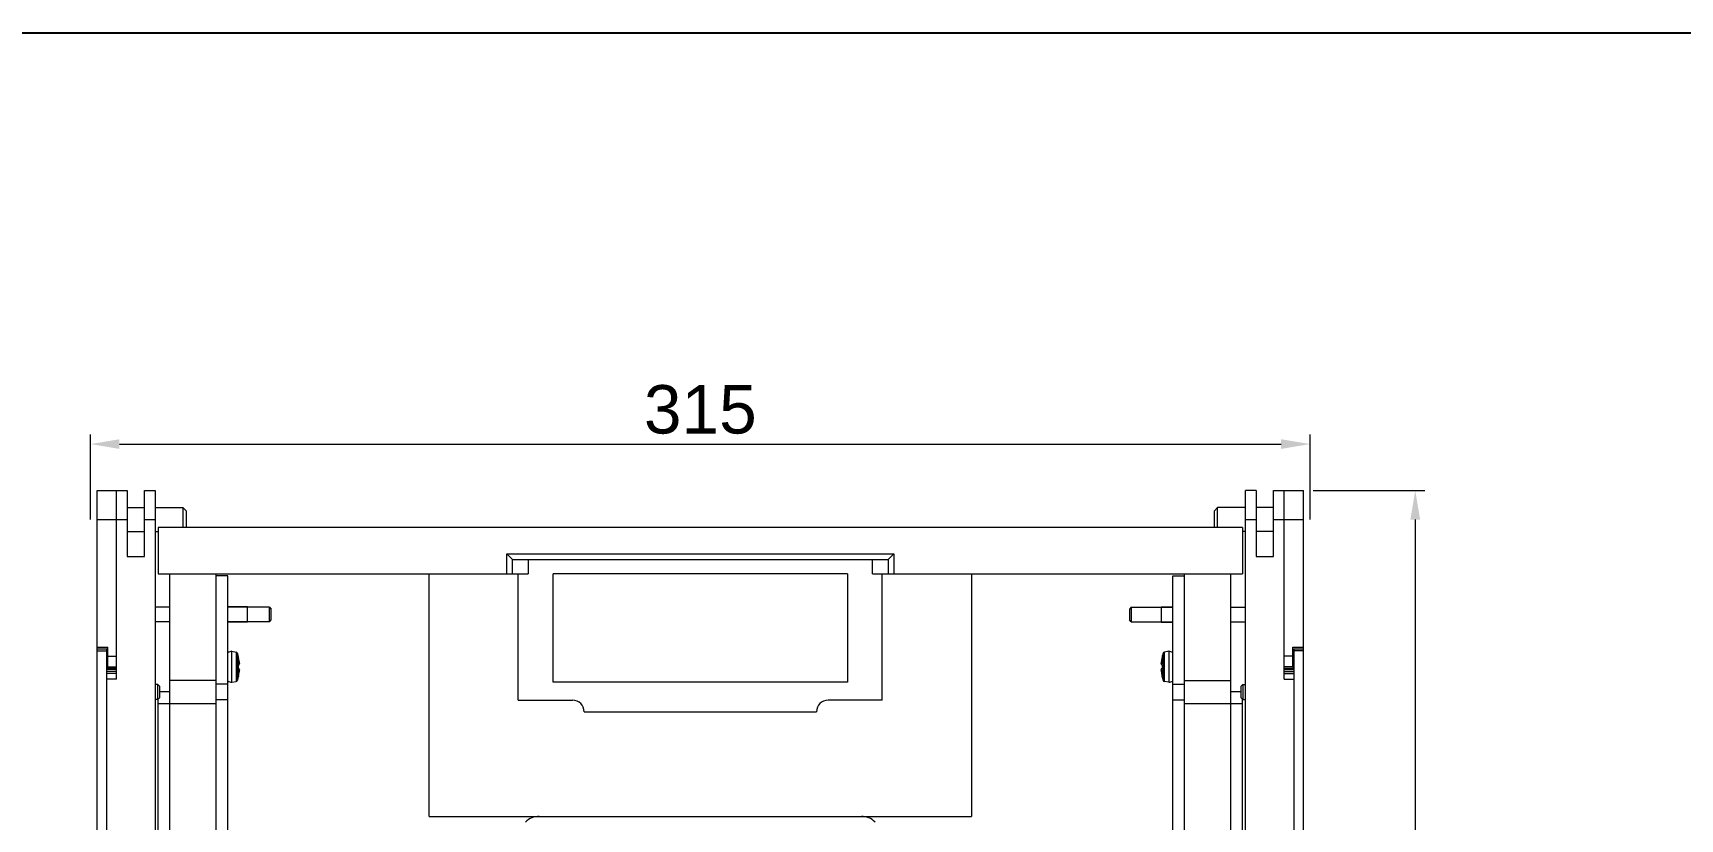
# Model space of a CAD drawing. Header units: millimetres. Extents: x 0 to 1485, y 0 to 1050.
# Drawn here: x 562.5 to 987.9, y 847.1 to 1050 of the extents above; entities that cross this region are included whole.
import ezdxf

# ---------------------------------------------------------------- set-up
doc = ezdxf.new("R2010")
doc.units = ezdxf.units.MM
doc.header["$LTSCALE"] = 0.1
doc.layers.get('Defpoints').update_dxf_attribs({"lineweight": 9})
doc.layers.add('图框', color=7, linetype='Continuous')
doc.layers.add('标注', color=251, linetype='Continuous', lineweight=9)
doc.styles.get("Standard").update_dxf_attribs({"font": 'arial.ttf'})
doc.dimstyles.new('STANDARD 5', dxfattribs={"dimscale": 5, "dimtxt": 2.5, "dimasz": 1.5, "dimexe": 0.5, "dimexo": 0.5, "dimgap": 0.5, "dimtad": 1, "dimtoh": 1, "dimdec": 1, "dimzin": 12, "dimdsep": 46, "dimtxsty": 'Standard', "dimcen": 0, "dimclrd": 256, "dimclre": 256, "dimclrt": 256, "dimadec": 0, "dimazin": 0, "dimtp": 0.01, "dimtm": 0.01, "dimtfac": 1, "dimtdec": 1, "dimtofl": 0, "dimtmove": 0, "dimatfit": 3, "dimfxl": 1, "dimtolj": 1, "dimtzin": 4, "dimlwd": -1, "dimlwe": -1, "dimarcsym": 0})

# ---------------------------------------------------------------- blocks, each defined once
blk = doc.blocks.new('*D3')
at = {"layer": 'Defpoints', "color": 0, "transparency": 16777216}
for p in [(892.37, 943.87), (577.37, 921.87), (892.37, 921.87)]:
    blk.add_point(p, dxfattribs=at)
at = {"layer": '标注', "transparency": 16777216}
for p, q in [((577.37, 924.37), (577.37, 946.37)), ((892.37, 924.37), (892.37, 946.37)), ((584.87, 943.87), (884.87, 943.87))]:
    blk.add_line(p, q, dxfattribs=at)
for points in [[(584.87, 945.12), (584.87, 942.62), (577.37, 943.87)], [(884.87, 945.12), (884.87, 942.62), (892.37, 943.87)]]:
    blk.add_solid(points, dxfattribs=at)
at = {"layer": '标注', "transparency": 16777216, "insert": (734.87, 952.76), "char_height": 12.5, "attachment_point": 5}
blk.add_mtext('\\A1;315', dxfattribs=at)
blk = doc.blocks.new('*D4')
at = {"layer": 'Defpoints', "color": 0, "transparency": 16777216}
for p in [(890.67, 931.87), (882.67, 552.87), (919.5, 552.87)]:
    blk.add_point(p, dxfattribs=at)
at = {"layer": '标注', "transparency": 16777216}
for p, q in [((893.17, 931.87), (922, 931.87)), ((919.5, 924.37), (919.5, 560.37)), ((885.17, 552.87), (922, 552.87))]:
    blk.add_line(p, q, dxfattribs=at)
for points in [[(918.25, 924.37), (920.75, 924.37), (919.5, 931.87)], [(918.25, 560.37), (920.75, 560.37), (919.5, 552.87)]]:
    blk.add_solid(points, dxfattribs=at)
at = {"layer": '标注', "transparency": 16777216, "insert": (910.61, 742.37), "char_height": 12.5, "attachment_point": 5, "rotation": 90}
blk.add_mtext('\\A1;379', dxfattribs=at)
blk = doc.blocks.new('A4-H')
at = {"layer": '图框'}
blk.add_lwpolyline([(0, 210.021), (297, 210.021), (297, 0), (0, 0)], close=True, dxfattribs=at)

msp = doc.modelspace()

# ---------------------------------------------------------------- linework, layer by layer
at = {"lineweight": 9}
for p, q in [((579.07, 841.56), (579.07, 931.87)), ((579.07, 931.87), (586.82, 931.87)), ((584.07, 883.17), (584.07, 931.87)), ((586.82, 931.87), (586.82, 914.87)), ((591.32, 914.87), (591.32, 931.87)), ((591.32, 931.87), (594.07, 931.87)), ((594.07, 931.87), (594.07, 839.51)), ((875.67, 610.25), (875.67, 931.87)), ((878.42, 931.87), (875.67, 931.87)), ((878.42, 931.87), (878.42, 914.87)), ((882.92, 914.87), (882.92, 931.87)), ((882.92, 931.87), (890.67, 931.87)), ((885.67, 883.17), (885.67, 931.87)), ((890.67, 891.01), (890.67, 931.87)), ((586.82, 927.47), (591.32, 927.47)), ((594.07, 927.47), (601.27, 927.47)), ((601.27, 927.47), (601.27, 922.37)), ((602.07, 926.67), (601.27, 927.47)), ((867.67, 926.67), (868.47, 927.47)), ((868.47, 922.37), (868.47, 927.47)), ((875.67, 927.47), (868.47, 927.47)), ((882.92, 927.47), (878.42, 927.47)), ((579.07, 924.37), (586.82, 924.37)), ((591.32, 924.37), (594.07, 924.37)), ((602.07, 926.67), (602.07, 922.37)), ((867.67, 922.37), (867.67, 926.67)), ((875.67, 924.37), (878.42, 924.37)), ((882.92, 924.37), (890.67, 924.37)), ((586.82, 921.27), (591.32, 921.27)), ((594.07, 921.27), (594.87, 921.27)), ((594.87, 922.37), (594.87, 910.37)), ((874.87, 922.37), (594.87, 922.37)), ((874.87, 922.37), (874.87, 910.37)), ((875.67, 921.27), (874.87, 921.27)), ((882.92, 921.27), (878.42, 921.27)), ((586.82, 914.87), (591.32, 914.87)), ((684.87, 910.37), (684.87, 915.57)), ((686.37, 914.07), (684.87, 915.57)), ((684.87, 915.57), (784.87, 915.57)), ((784.87, 915.57), (783.37, 914.07)), ((784.87, 915.57), (784.87, 910.37)), ((878.42, 914.87), (882.92, 914.87)), ((594.87, 910.37), (690.37, 910.37)), ((597.87, 838.97), (597.87, 910.37)), ((609.87, 837.11), (609.87, 910.37)), ((664.87, 847.77), (664.87, 910.37)), ((686.37, 910.37), (686.37, 914.07)), ((686.37, 914.07), (783.37, 914.07)), ((687.87, 877.77), (687.87, 910.37)), ((690.37, 914.07), (690.37, 910.37)), ((696.87, 882.37), (696.87, 910.37)), ((772.87, 910.37), (696.87, 910.37)), ((772.87, 910.37), (772.87, 882.37)), ((779.37, 910.37), (779.37, 914.07)), ((779.37, 910.37), (874.87, 910.37)), ((781.87, 877.77), (781.87, 910.37)), ((783.37, 914.07), (783.37, 910.37)), ((804.87, 910.37), (804.87, 847.77)), ((859.87, 611.88), (859.87, 910.37)), ((871.87, 610.6), (871.87, 910.37)), ((612.87, 909.87), (609.87, 909.87)), ((612.87, 836.61), (612.87, 909.87)), ((856.87, 909.87), (859.87, 909.87)), ((856.87, 612.26), (856.87, 909.87)), ((617.97, 901.87), (612.87, 901.87)), ((617.97, 897.87), (617.97, 901.87)), ((853.87, 901.87), (853.87, 897.87)), ((853.87, 901.87), (856.87, 901.87)), ((597.87, 901.77), (594.07, 901.77)), ((597.87, 897.97), (594.07, 897.97)), ((623.57, 901.77), (612.87, 901.77)), ((623.57, 897.97), (612.87, 897.97)), ((617.97, 897.87), (612.87, 897.87)), ((623.57, 897.97), (623.57, 901.77)), ((623.57, 901.77), (624.07, 901.27)), ((623.57, 897.97), (624.07, 898.47)), ((624.07, 898.47), (624.07, 901.27)), ((846.17, 901.77), (845.67, 901.27)), ((845.67, 901.27), (845.67, 898.47)), ((846.17, 897.97), (845.67, 898.47)), ((846.17, 901.77), (846.17, 897.97)), ((846.17, 901.77), (856.87, 901.77)), ((846.17, 897.97), (856.87, 897.97)), ((853.87, 897.87), (856.87, 897.87)), ((871.87, 901.77), (875.67, 901.77)), ((871.87, 897.97), (875.67, 897.97)), ((579.07, 891.44), (581.87, 891.44)), ((579.07, 891.01), (581.57, 891.01)), ((579.07, 890.51), (581.57, 890.51)), ((581.57, 841.23), (581.57, 891.01)), ((581.87, 890.57), (581.57, 890.57)), ((581.87, 885.67), (581.87, 891.44)), ((581.87, 889.08), (584.07, 889.08)), ((613.87, 882.37), (613.87, 890.37)), ((613.87, 890.37), (614.97, 890.17)), ((614.97, 890.17), (614.97, 882.57)), ((615.36, 889.83), (615.36, 882.92)), ((854.38, 882.92), (854.38, 889.83)), ((855.87, 890.37), (854.77, 890.17)), ((854.77, 882.57), (854.77, 890.17)), ((855.87, 890.37), (855.87, 882.37)), ((887.87, 889.08), (885.67, 889.08)), ((887.87, 891.44), (890.67, 891.44)), ((887.87, 886.38), (887.87, 891.44)), ((887.87, 890.57), (888.17, 890.57)), ((888.17, 891.01), (890.67, 891.01)), ((888.17, 891.01), (888.17, 609.18)), ((890.67, 890.51), (888.17, 890.51)), ((890.67, 608.97), (890.67, 891.01)), ((584.07, 885.67), (581.57, 885.67)), ((584.07, 885.17), (581.57, 885.17)), ((581.87, 886.38), (584.07, 886.38)), ((584.07, 885.97), (581.87, 885.97)), ((615.6, 888.85), (615.61, 888.85)), ((615.6, 888.83), (615.6, 888.84)), ((615.61, 888.8), (615.61, 888.83)), ((615.62, 886.89), (615.81, 886.93)), ((615.81, 885.82), (615.62, 885.85)), ((853.93, 886.93), (854.12, 886.89)), ((854.12, 885.85), (853.93, 885.82)), ((854.13, 888.85), (854.13, 888.85)), ((854.13, 888.84), (854.13, 888.83)), ((854.13, 888.83), (854.13, 888.8)), ((887.87, 886.38), (885.67, 886.38)), ((887.87, 885.97), (885.67, 885.97)), ((885.67, 885.67), (888.17, 885.67)), ((885.67, 885.17), (888.17, 885.17)), ((887.87, 886.38), (887.87, 885.67)), ((584.07, 884.67), (581.57, 884.67)), ((584.07, 883.17), (581.57, 883.17)), ((594.77, 881.82), (594.07, 881.82)), ((594.77, 877.92), (594.77, 881.82)), ((594.77, 881.82), (595.27, 881.32)), ((595.27, 878.42), (595.27, 881.32)), ((609.87, 882.87), (597.87, 882.87)), ((612.87, 881.87), (609.87, 881.87)), ((613.87, 882.37), (614.97, 882.57)), ((615.6, 883.9), (615.6, 883.91)), ((615.61, 883.89), (615.6, 883.9)), ((615.61, 883.92), (615.61, 883.94)), ((772.87, 882.37), (696.87, 882.37)), ((854.13, 883.94), (854.13, 883.92)), ((854.13, 883.91), (854.13, 883.9)), ((854.13, 883.9), (854.13, 883.89)), ((855.87, 882.37), (854.77, 882.57)), ((856.87, 881.87), (859.87, 881.87)), ((859.87, 882.87), (871.87, 882.87)), ((874.97, 881.82), (874.47, 881.32)), ((874.47, 881.32), (874.47, 878.42)), ((874.97, 881.82), (875.67, 881.82)), ((874.97, 881.82), (874.97, 877.92)), ((885.67, 884.67), (888.17, 884.67)), ((885.67, 883.17), (888.17, 883.17)), ((594.77, 877.92), (594.07, 877.92)), ((594.77, 877.92), (595.27, 878.42)), ((594.87, 839.4), (594.87, 878.02)), ((594.87, 876.87), (609.87, 876.87)), ((597.87, 879.87), (595.27, 879.87)), ((612.87, 877.87), (609.87, 877.87)), ((687.87, 877.77), (701.87, 877.77)), ((781.87, 877.77), (767.87, 877.77)), ((856.87, 877.87), (859.87, 877.87)), ((859.87, 876.87), (874.87, 876.87)), ((874.47, 879.87), (871.87, 879.87)), ((874.97, 877.92), (874.47, 878.42)), ((874.87, 824.87), (874.87, 878.02)), ((874.97, 877.92), (875.67, 877.92)), ((704.87, 874.77), (764.87, 874.77)), ((664.87, 847.77), (804.87, 847.77))]:
    msp.add_line(p, q, dxfattribs=at)
for centre, radius, start, end in [((613.89, 888.87), 1.5, 90.7619, 132.8409), ((614.88, 889.68), 0.5, 16.7052, 79.8753), ((603.85, 886.37), 12.02, 11.924, 16.7052), ((865.89, 886.37), 12.02, 163.2948, 168.076), ((854.86, 889.68), 0.5, 100.1247, 163.2948), ((855.85, 888.87), 1.5, 47.1591, 89.2381), ((616.2, 888.92), 0.599, 188.6474, 189.0969), ((601.06, 886.37), 14.55, 358.306, 1.694), ((618.2, 889.27), 2.63, 190.1919, 190.6168), ((618.97, 889.41), 3.42, 190.6127, 190.8045), ((620.09, 889.63), 4.55, 190.8205, 191.2846), ((603.77, 886.37), 12.08, 10.5713, 11.2801), ((603.76, 886.37), 12.09, 5.5759, 10.5705), ((603.76, 886.37), 12.09, 349.4295, 354.4241), ((603.76, 886.37), 12.1, 4.9641, 5.5761), ((603.76, 886.37), 12.1, 354.4239, 355.0359), ((610.2, 886.93), 5.64, 4.3093, 4.9663), ((608.78, 886.2), 7.09, 6.4317, 7.7042), ((608.74, 886.54), 7.13, 352.299, 353.565), ((610.2, 885.81), 5.64, 355.0337, 355.6906), ((610.54, 886.96), 5.29, 3.6215, 4.3149), ((610.95, 886.98), 4.88, 3.1986, 3.6224), ((611.27, 887), 4.56, 2.858, 3.1993), ((611.91, 887.03), 3.92, 2.0024, 2.8778), ((611.77, 885.72), 4.06, 357.1374, 357.9825), ((611.27, 885.74), 4.56, 356.8006, 357.142), ((610.89, 885.76), 4.94, 356.3802, 356.7988), ((610.47, 885.79), 5.37, 355.6899, 356.3737), ((858.46, 887), 4.56, 176.8006, 177.142), ((857.97, 887.02), 4.06, 177.1374, 177.9825), ((861, 886.2), 7.13, 172.299, 173.565), ((860.96, 886.54), 7.09, 186.4317, 187.7042), ((857.83, 885.71), 3.92, 182.0024, 182.8778), ((858.46, 885.74), 4.56, 182.858, 183.1993), ((859.54, 886.93), 5.64, 175.0337, 175.6906), ((859.27, 886.95), 5.37, 175.6899, 176.3737), ((858.84, 886.98), 4.94, 176.3802, 176.7988), ((858.78, 885.76), 4.88, 183.1986, 183.6224), ((859.2, 885.79), 5.29, 183.6215, 184.3149), ((859.54, 885.81), 5.64, 184.3093, 184.9663), ((865.98, 886.37), 12.1, 174.4239, 175.0359), ((865.98, 886.37), 12.1, 184.9641, 185.5761), ((865.98, 886.37), 12.09, 169.4295, 174.4241), ((865.98, 886.37), 12.09, 185.5759, 190.5705), ((865.97, 886.37), 12.08, 168.7199, 169.4287), ((850.77, 889.41), 3.42, 349.1955, 349.3873), ((849.87, 889.59), 4.33, 348.7038, 349.1912), ((853.54, 888.92), 0.599, 350.903, 351.3526), ((851.72, 889.24), 2.45, 349.3672, 349.8241), ((868.68, 886.37), 14.55, 178.306, 181.694), ((613.89, 883.87), 1.5, 227.1591, 269.2381), ((614.88, 883.06), 0.5, 280.1247, 343.2948), ((603.85, 886.37), 12.02, 343.2948, 348.076), ((616.2, 883.82), 0.599, 170.903, 171.3526), ((618.97, 883.33), 3.42, 169.1955, 169.3873), ((618.02, 883.51), 2.45, 169.3672, 169.8241), ((603.77, 886.37), 12.08, 348.7199, 349.4287), ((619.87, 883.16), 4.33, 168.7038, 169.1912), ((865.97, 886.37), 12.08, 190.5713, 191.2801), ((849.65, 883.11), 4.55, 10.8205, 11.2846), ((850.77, 883.33), 3.42, 10.6127, 10.8045), ((851.54, 883.47), 2.63, 10.1919, 10.6168), ((853.54, 883.82), 0.599, 8.6474, 9.0969), ((865.89, 886.37), 12.02, 191.924, 196.7052), ((854.86, 883.06), 0.5, 196.7052, 259.8753), ((855.85, 883.87), 1.5, 270.7619, 312.8409), ((701.87, 874.77), 3, 0, 90), ((767.87, 874.77), 3, 90, 180), ((693.28, 842.77), 5, 90, 135), ((776.46, 842.77), 5, 45, 90)]:
    msp.add_arc(centre, radius, start, end, dxfattribs=at)
for centre, major_axis, start_param, end_param in [((615.62, 887.4), (0.849, 0.567), -1.551572, -1.528729), ((615.62, 885.34), (0.849, -0.567), 1.528729, 1.551572), ((854.12, 887.4), (0.849, -0.567), -1.612863, -1.59002), ((854.12, 885.34), (0.849, 0.567), 1.59002, 1.612863)]:
    msp.add_ellipse(centre, major_axis=major_axis, ratio=0.302611, start_param=start_param, end_param=end_param, dxfattribs=at)
for points, knots in [([(615.6, 888.84), (615.6, 888.84), (615.6, 888.85), (615.6, 888.85), (615.6, 888.85), (615.6, 888.85)], [0, 0, 0, 0, 0.703026, 0.901947, 1, 1, 1, 1]), ([(615.6, 886.8), (615.6, 886.81), (615.6, 886.83), (615.61, 886.85), (615.61, 886.87), (615.61, 886.88), (615.61, 886.89), (615.62, 886.89), (615.62, 886.89)], [0, 0, 0, 0, 0.392636, 0.55991, 0.699904, 0.811655, 0.896468, 1, 1, 1, 1]), ([(615.62, 885.85), (615.62, 885.85), (615.61, 885.86), (615.61, 885.86), (615.61, 885.88), (615.61, 885.89), (615.6, 885.91), (615.6, 885.93), (615.6, 885.94)], [0, 0, 0, 0, 0.10353, 0.188339, 0.300094, 0.440091, 0.607368, 1, 1, 1, 1]), ([(615.81, 887.15), (615.8, 887.23), (615.75, 887.55), (615.68, 887.86), (615.62, 888.1)], [0, 0, 0, 0, 0.244502, 1, 1, 1, 1]), ([(615.62, 888.1), (615.67, 887.95), (615.75, 887.64), (615.81, 887.33), (615.83, 887.17)], [0, 0, 0, 0, 0.492921, 1, 1, 1, 1]), ([(615.62, 884.65), (615.64, 884.73), (615.72, 885.04), (615.78, 885.35), (615.81, 885.59)], [0, 0, 0, 0, 0.255625, 1, 1, 1, 1]), ([(615.83, 885.58), (615.81, 885.42), (615.75, 885.1), (615.67, 884.8), (615.62, 884.65)], [0, 0, 0, 0, 0.507079, 1, 1, 1, 1]), ([(615.81, 886.93), (615.81, 886.93), (615.82, 886.93), (615.82, 886.94), (615.82, 886.95), (615.82, 886.97), (615.83, 886.99), (615.83, 887)], [0, 0, 0, 0, 0.100115, 0.184556, 0.295001, 0.595417, 1, 1, 1, 1]), ([(615.83, 885.74), (615.83, 885.75), (615.82, 885.77), (615.82, 885.79), (615.82, 885.8), (615.82, 885.81), (615.81, 885.82), (615.81, 885.82)], [0, 0, 0, 0, 0.404576, 0.704991, 0.815439, 0.899885, 1, 1, 1, 1]), ([(853.91, 887.17), (853.93, 887.33), (853.99, 887.64), (854.07, 887.95), (854.12, 888.1)], [0, 0, 0, 0, 0.507079, 1, 1, 1, 1]), ([(853.91, 887), (853.91, 886.99), (853.91, 886.97), (853.92, 886.95), (853.92, 886.94), (853.92, 886.93), (853.93, 886.93), (853.93, 886.93)], [0, 0, 0, 0, 0.404576, 0.704991, 0.815439, 0.899885, 1, 1, 1, 1]), ([(853.93, 885.82), (853.93, 885.82), (853.92, 885.81), (853.92, 885.8), (853.92, 885.79), (853.91, 885.77), (853.91, 885.75), (853.91, 885.74)], [0, 0, 0, 0, 0.100115, 0.184556, 0.295001, 0.595417, 1, 1, 1, 1]), ([(854.12, 884.65), (854.07, 884.8), (853.99, 885.1), (853.93, 885.42), (853.91, 885.58)], [0, 0, 0, 0, 0.492921, 1, 1, 1, 1]), ([(854.12, 888.1), (854.1, 888.02), (854.02, 887.71), (853.96, 887.39), (853.93, 887.15)], [0, 0, 0, 0, 0.255625, 1, 1, 1, 1]), ([(853.93, 885.59), (853.94, 885.51), (853.99, 885.19), (854.06, 884.88), (854.12, 884.65)], [0, 0, 0, 0, 0.244502, 1, 1, 1, 1]), ([(854.12, 886.89), (854.12, 886.89), (854.12, 886.89), (854.13, 886.88), (854.13, 886.87), (854.13, 886.85), (854.13, 886.83), (854.14, 886.81), (854.13, 886.8)], [0, 0, 0, 0, 0.10353, 0.188339, 0.300094, 0.440091, 0.607368, 1, 1, 1, 1]), ([(854.13, 885.94), (854.14, 885.93), (854.13, 885.91), (854.13, 885.89), (854.13, 885.88), (854.13, 885.86), (854.12, 885.86), (854.12, 885.85), (854.12, 885.85)], [0, 0, 0, 0, 0.392636, 0.55991, 0.699904, 0.811655, 0.896468, 1, 1, 1, 1]), ([(854.13, 888.85), (854.13, 888.85), (854.13, 888.85), (854.13, 888.85), (854.13, 888.84), (854.13, 888.84)], [0, 0, 0, 0, 0.098056, 0.296983, 1, 1, 1, 1]), ([(615.6, 883.9), (615.6, 883.9), (615.6, 883.9), (615.6, 883.9), (615.6, 883.9), (615.6, 883.9)], [0, 0, 0, 0, 0.098056, 0.296983, 1, 1, 1, 1]), ([(854.13, 883.9), (854.13, 883.9), (854.13, 883.9), (854.13, 883.9), (854.13, 883.9), (854.13, 883.9)], [0, 0, 0, 0, 0.703026, 0.901947, 1, 1, 1, 1])]:
    msp.add_open_spline(points, degree=3, knots=knots, dxfattribs=at)

# ---------------------------------------------------------------- block references
at = {"layer": '图框', "xscale": 4.999523854850001, "yscale": 4.999523854850001, "zscale": 4.999523854850001}
msp.add_blockref('A4-H', (0, 0), dxfattribs=at)

# ---------------------------------------------------------------- dimensions: what is measured, and where the dimension line sits
at = {"layer": '标注'}
dim = msp.add_linear_dim(base=(892.37, 943.87), p1=(577.37, 921.87), p2=(892.37, 921.87), dimstyle='STANDARD 5', dxfattribs=at)
dim.commit()
dim.dimension.update_dxf_attribs({"geometry": '*D3', "text_midpoint": (734.87, 943.87), "dimtype": 160})
dim = msp.add_linear_dim(base=(919.5, 552.87), p1=(890.67, 931.87), p2=(882.67, 552.87), angle=90, dimstyle='STANDARD 5', dxfattribs=at)
dim.commit()
dim.dimension.update_dxf_attribs({"geometry": '*D4', "text_midpoint": (919.5, 742.37), "dimtype": 160})

doc.saveas('drawing.dxf')
